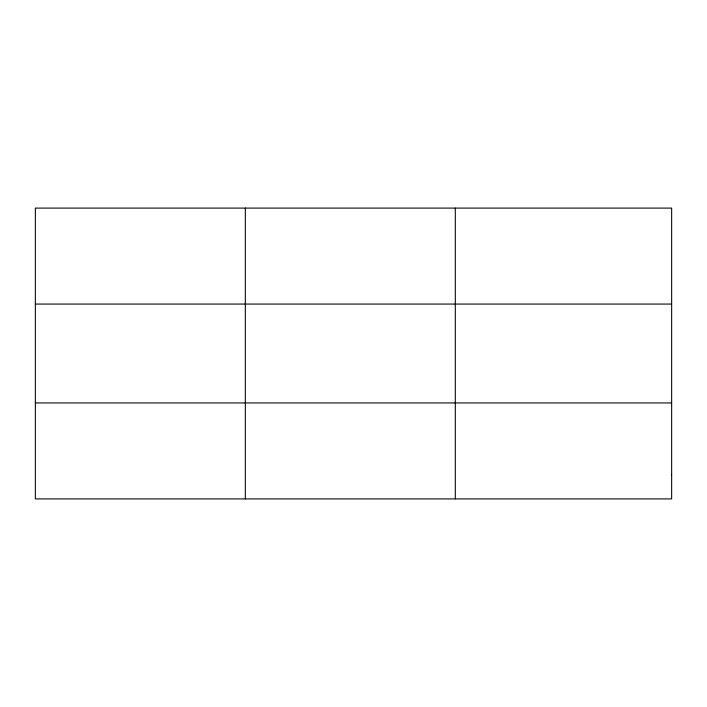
<?xml version="1.0" encoding="UTF-8"?>
<svg xmlns="http://www.w3.org/2000/svg" width="707" height="707" viewBox="0 0 707 707"><rect width="100%" height="100%" fill="white"/><g stroke="black" fill="none" stroke-linecap="round" stroke-linejoin="round"><path stroke-width="1.06" d="M245.329 498.903L245.329 208.097M455.308 498.903L455.308 208.097M35.35 304.063L671.65 304.063M35.35 402.937L671.65 402.937M671.65 474.91L671.65 498.903L35.35 498.903L35.35 208.097L671.65 208.097L671.65 474.91"/></g></svg>
